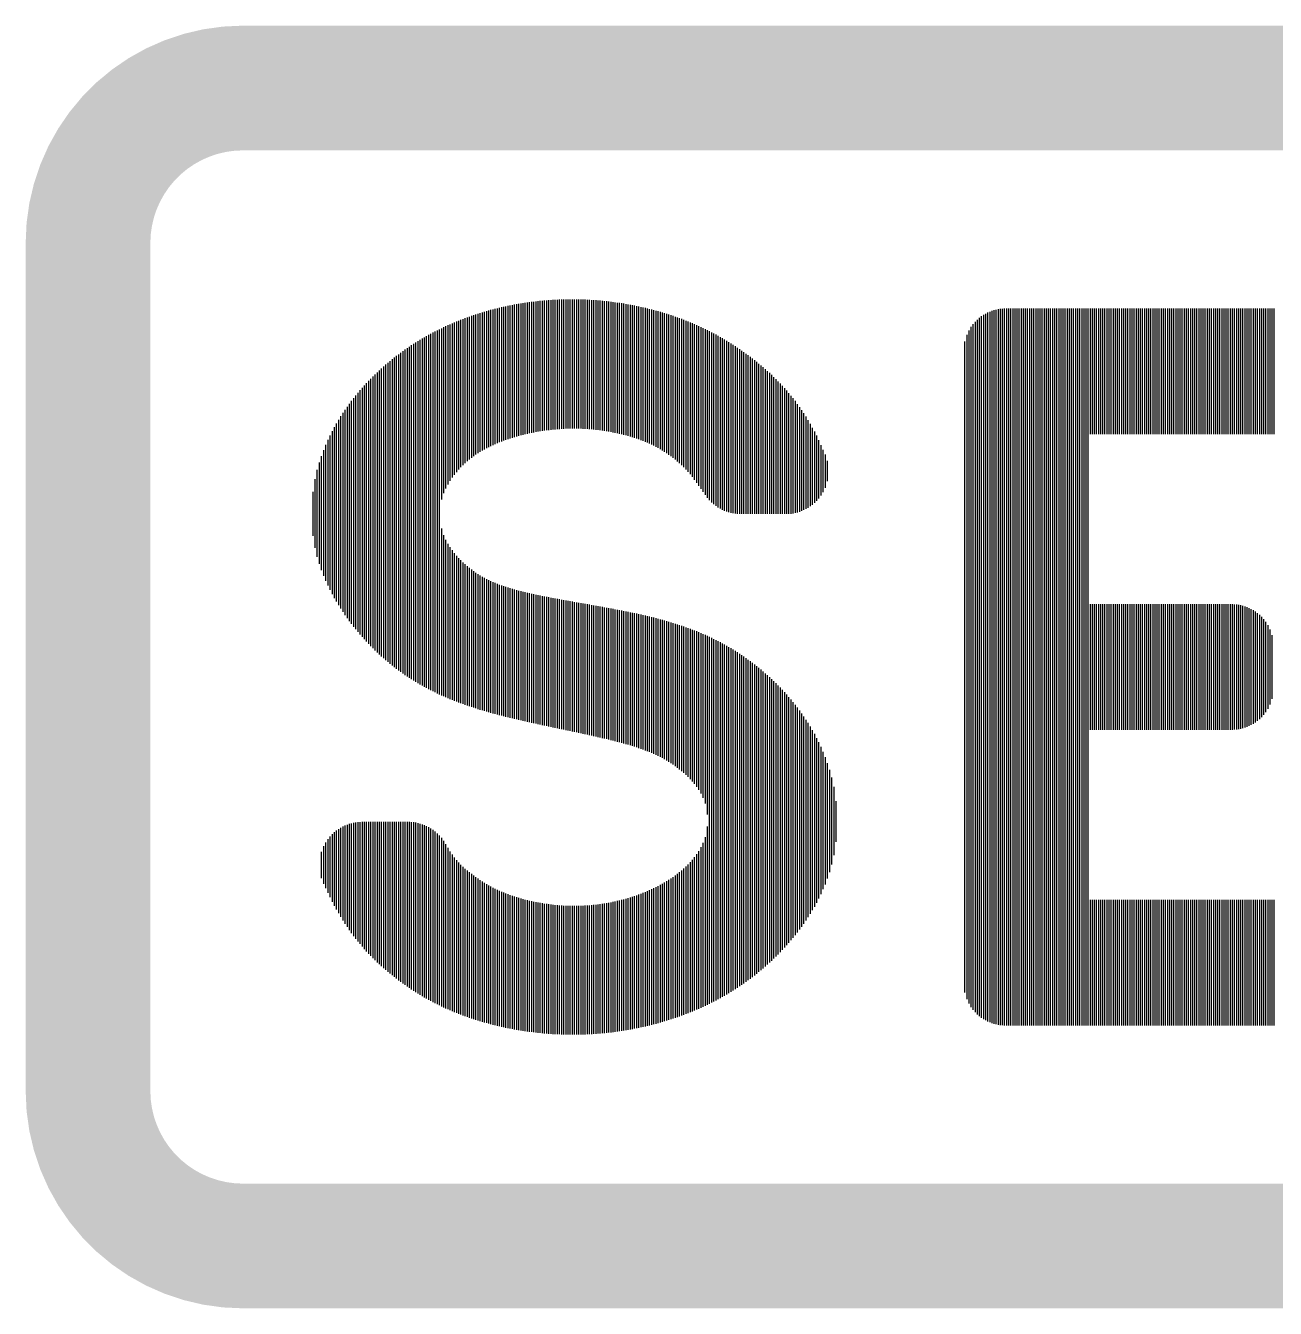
# Model space of a CAD drawing. Extents: x 1.8 to 21.6, y 5.1 to 12.1.
# Drawn here: x 12.617 to 13.318, y 7.213 to 7.933 of the extents above; entities that cross this region are included whole.
import ezdxf

# ---------------------------------------------------------------- set-up
doc = ezdxf.new("R2010")
doc.units = 0
doc.header["$MEASUREMENT"] = 0
doc.layers.get('0').update_dxf_attribs({"linetype": 'CONTINUOUS'})

msp = doc.modelspace()

# ---------------------------------------------------------------- linework, layer by layer
at = {"linetype": 'CONTINUOUS'}
for p, q in [((12.88738, 7.70128), (12.88738, 7.77603)), ((12.88858, 7.70167), (12.88858, 7.77628)), ((12.88978, 7.70205), (12.88978, 7.77653)), ((12.89099, 7.70243), (12.89099, 7.77677)), ((12.89219, 7.70277), (12.89219, 7.77697)), ((12.8934, 7.7031), (12.8934, 7.77717)), ((12.8946, 7.70343), (12.8946, 7.77737)), ((12.8958, 7.70373), (12.8958, 7.77757)), ((12.89701, 7.70402), (12.89701, 7.77778)), ((12.89821, 7.7043), (12.89821, 7.77794)), ((12.89941, 7.70457), (12.89941, 7.77809)), ((12.90062, 7.70482), (12.90062, 7.77825)), ((12.90182, 7.70506), (12.90182, 7.7784)), ((12.90302, 7.7053), (12.90302, 7.77856)), ((12.90423, 7.7055), (12.90423, 7.7787)), ((12.90543, 7.70569), (12.90543, 7.77881)), ((12.90663, 7.70589), (12.90663, 7.77892)), ((12.90784, 7.70607), (12.90784, 7.77902)), ((12.90904, 7.70622), (12.90904, 7.77913)), ((12.91024, 7.70638), (12.91024, 7.77924)), ((12.91145, 7.70653), (12.91145, 7.77932)), ((12.91265, 7.70664), (12.91265, 7.77938)), ((12.91386, 7.70675), (12.91386, 7.77944)), ((12.91506, 7.70686), (12.91506, 7.7795)), ((12.91626, 7.70695), (12.91626, 7.77956)), ((12.91747, 7.70702), (12.91747, 7.77962)), ((12.91867, 7.70709), (12.91867, 7.77964)), ((12.91987, 7.70716), (12.91987, 7.77966)), ((12.92108, 7.70718), (12.92108, 7.77967)), ((12.92228, 7.7072), (12.92228, 7.77969)), ((12.92348, 7.70723), (12.92348, 7.7797)), ((12.92469, 7.70723), (12.92469, 7.77971)), ((12.92589, 7.70721), (12.92589, 7.77968)), ((12.92709, 7.70718), (12.92709, 7.77964)), ((12.9283, 7.70716), (12.9283, 7.77961)), ((12.9295, 7.7071), (12.9295, 7.77958)), ((12.9307, 7.70703), (12.9307, 7.77955)), ((12.93191, 7.70696), (12.93191, 7.77949)), ((12.93311, 7.70688), (12.93311, 7.77942)), ((12.93432, 7.70677), (12.93432, 7.77934)), ((12.93552, 7.70665), (12.93552, 7.77926)), ((12.93672, 7.70654), (12.93672, 7.77918)), ((12.93793, 7.70639), (12.93793, 7.7791)), ((12.93913, 7.70624), (12.93913, 7.77899)), ((12.94033, 7.70608), (12.94033, 7.77886)), ((12.94154, 7.7059), (12.94154, 7.77874)), ((12.94274, 7.70571), (12.94274, 7.77862)), ((12.94394, 7.70551), (12.94394, 7.77849)), ((12.94515, 7.7053), (12.94515, 7.77836)), ((12.94635, 7.70506), (12.94635, 7.77819)), ((12.94755, 7.70482), (12.94755, 7.77802)), ((12.94876, 7.70458), (12.94876, 7.77785)), ((12.94996, 7.7043), (12.94996, 7.77768)), ((12.95117, 7.70401), (12.95117, 7.77751)), ((12.95237, 7.70372), (12.95237, 7.77731)), ((12.95357, 7.70341), (12.95357, 7.77709)), ((12.95478, 7.70307), (12.95478, 7.77688)), ((12.95598, 7.70274), (12.95598, 7.77666)), ((12.95718, 7.70238), (12.95718, 7.77644)), ((12.95839, 7.702), (12.95839, 7.77622)), ((12.86331, 7.68778), (12.86331, 7.76912)), ((12.86451, 7.68885), (12.86451, 7.76958)), ((12.86571, 7.68984), (12.86571, 7.76999)), ((12.86692, 7.69081), (12.86692, 7.7704)), ((12.86812, 7.69168), (12.86812, 7.77081)), ((12.86932, 7.69255), (12.86932, 7.77122)), ((12.87053, 7.69333), (12.87053, 7.77163)), ((12.87173, 7.6941), (12.87173, 7.772)), ((12.87294, 7.69481), (12.87294, 7.77236)), ((12.87414, 7.6955), (12.87414, 7.77271)), ((12.87534, 7.69615), (12.87534, 7.77307)), ((12.87655, 7.69677), (12.87655, 7.77342)), ((12.87775, 7.69738), (12.87775, 7.77376)), ((12.87895, 7.69793), (12.87895, 7.77406)), ((12.88016, 7.69848), (12.88016, 7.77436)), ((12.88136, 7.699), (12.88136, 7.77467)), ((12.88256, 7.69948), (12.88256, 7.77497)), ((12.88377, 7.69997), (12.88377, 7.77527)), ((12.88497, 7.70042), (12.88497, 7.77553)), ((12.88617, 7.70085), (12.88617, 7.77578)), ((12.95959, 7.70161), (12.95959, 7.77596)), ((12.96079, 7.7012), (12.96079, 7.77569)), ((12.962, 7.70076), (12.962, 7.77543)), ((12.9632, 7.70031), (12.9632, 7.77516)), ((12.9644, 7.69982), (12.9644, 7.7749)), ((12.96561, 7.69931), (12.96561, 7.77461)), ((12.96681, 7.69879), (12.96681, 7.77429)), ((12.96801, 7.69821), (12.96801, 7.77398)), ((12.96922, 7.69763), (12.96922, 7.77366)), ((12.97042, 7.69699), (12.97042, 7.77335)), ((12.97163, 7.69633), (12.97163, 7.77303)), ((12.97283, 7.69565), (12.97283, 7.77267)), ((12.97403, 7.69489), (12.97403, 7.7723)), ((12.97524, 7.69414), (12.97524, 7.77194)), ((12.97644, 7.69333), (12.97644, 7.77157)), ((12.97764, 7.69248), (12.97764, 7.7712)), ((12.97885, 7.69162), (12.97885, 7.77081)), ((12.98005, 7.69068), (12.98005, 7.77039)), ((12.98125, 7.68975), (12.98125, 7.76997)), ((12.98246, 7.68875), (12.98246, 7.76955)), ((12.98366, 7.68771), (12.98366, 7.76913)), ((13.15204, 7.37738), (13.15204, 7.76933)), ((13.15321, 7.3765), (13.15321, 7.77022)), ((13.15438, 7.37572), (13.15438, 7.77099)), ((13.15556, 7.37504), (13.15556, 7.77167)), ((13.15673, 7.37445), (13.15673, 7.77227)), ((13.1579, 7.37393), (13.1579, 7.77278)), ((13.15908, 7.37349), (13.15908, 7.77323)), ((13.16025, 7.37312), (13.16025, 7.7736)), ((13.16142, 7.37281), (13.16142, 7.7739)), ((13.1626, 7.37257), (13.1626, 7.77414)), ((13.16377, 7.37239), (13.16377, 7.77433)), ((13.16494, 7.37227), (13.16494, 7.77445)), ((13.16612, 7.37221), (13.16612, 7.77451)), ((13.16729, 7.3722), (13.16729, 7.77451)), ((13.16847, 7.3722), (13.16847, 7.77451)), ((13.16964, 7.3722), (13.16964, 7.77451)), ((13.17081, 7.3722), (13.17081, 7.77451)), ((13.17199, 7.3722), (13.17199, 7.77451)), ((13.17316, 7.3722), (13.17316, 7.77451)), ((13.17433, 7.3722), (13.17433, 7.77451)), ((13.17551, 7.3722), (13.17551, 7.77451)), ((13.17668, 7.3722), (13.17668, 7.77451)), ((13.17785, 7.3722), (13.17785, 7.77451)), ((13.17903, 7.3722), (13.17903, 7.77451)), ((13.1802, 7.3722), (13.1802, 7.77451)), ((13.18137, 7.3722), (13.18137, 7.77451)), ((13.18255, 7.3722), (13.18255, 7.77451)), ((13.18372, 7.3722), (13.18372, 7.77451)), ((13.18489, 7.3722), (13.18489, 7.77451)), ((13.18607, 7.3722), (13.18607, 7.77451)), ((13.18724, 7.3722), (13.18724, 7.77451)), ((13.18841, 7.3722), (13.18841, 7.77451)), ((13.18959, 7.3722), (13.18959, 7.77451)), ((13.19076, 7.3722), (13.19076, 7.77451)), ((13.19193, 7.3722), (13.19193, 7.77451)), ((13.19311, 7.3722), (13.19311, 7.77451)), ((13.19428, 7.3722), (13.19428, 7.77451)), ((13.19545, 7.3722), (13.19545, 7.77451)), ((13.19663, 7.3722), (13.19663, 7.77451)), ((13.1978, 7.3722), (13.1978, 7.77451)), ((13.19897, 7.3722), (13.19897, 7.77451)), ((13.20015, 7.3722), (13.20015, 7.77451)), ((13.20132, 7.3722), (13.20132, 7.77451)), ((13.2025, 7.3722), (13.2025, 7.77451)), ((13.20367, 7.3722), (13.20367, 7.77451)), ((13.20484, 7.3722), (13.20484, 7.77451)), ((13.20602, 7.3722), (13.20602, 7.77451)), ((13.20719, 7.3722), (13.20719, 7.77451)), ((13.20836, 7.3722), (13.20836, 7.77451)), ((13.20954, 7.3722), (13.20954, 7.77451)), ((13.21071, 7.3722), (13.21071, 7.77451)), ((13.21188, 7.3722), (13.21188, 7.77451)), ((13.21306, 7.3722), (13.21306, 7.77451)), ((13.21423, 7.70411), (13.21423, 7.77451)), ((13.2154, 7.70411), (13.2154, 7.77451)), ((13.21658, 7.70411), (13.21658, 7.77451)), ((13.21775, 7.70411), (13.21775, 7.77451)), ((13.21892, 7.70411), (13.21892, 7.77451)), ((13.2201, 7.70411), (13.2201, 7.77451)), ((13.22127, 7.70411), (13.22127, 7.77451)), ((13.22244, 7.70411), (13.22244, 7.77451)), ((13.22362, 7.70411), (13.22362, 7.77451)), ((13.22479, 7.70411), (13.22479, 7.77451)), ((13.22596, 7.70411), (13.22596, 7.77451)), ((13.22714, 7.70411), (13.22714, 7.77451)), ((13.22831, 7.70411), (13.22831, 7.77451)), ((13.22948, 7.70411), (13.22948, 7.77451)), ((13.23066, 7.70411), (13.23066, 7.77451)), ((13.23183, 7.70411), (13.23183, 7.77451)), ((13.233, 7.70411), (13.233, 7.77451)), ((13.23418, 7.70411), (13.23418, 7.77451)), ((13.23535, 7.70411), (13.23535, 7.77451)), ((13.23653, 7.70411), (13.23653, 7.77451)), ((13.2377, 7.70411), (13.2377, 7.77451)), ((13.23887, 7.70411), (13.23887, 7.77451)), ((13.24005, 7.70411), (13.24005, 7.77451)), ((13.24122, 7.70411), (13.24122, 7.77451)), ((13.24239, 7.70411), (13.24239, 7.77451)), ((13.24357, 7.70411), (13.24357, 7.77451)), ((13.24474, 7.70411), (13.24474, 7.77451)), ((13.24591, 7.70411), (13.24591, 7.77451)), ((13.24709, 7.70411), (13.24709, 7.77451)), ((13.24826, 7.70411), (13.24826, 7.77451)), ((13.24943, 7.70411), (13.24943, 7.77451)), ((13.25061, 7.70411), (13.25061, 7.77451)), ((13.25178, 7.70411), (13.25178, 7.77451)), ((13.25295, 7.70411), (13.25295, 7.77451)), ((13.25413, 7.70411), (13.25413, 7.77451)), ((13.2553, 7.70411), (13.2553, 7.77451)), ((13.25647, 7.70411), (13.25647, 7.77451)), ((13.25765, 7.70411), (13.25765, 7.77451)), ((13.25882, 7.70411), (13.25882, 7.77451)), ((13.25999, 7.70411), (13.25999, 7.77451)), ((13.26117, 7.70411), (13.26117, 7.77451)), ((13.26234, 7.70411), (13.26234, 7.77451)), ((13.26351, 7.70411), (13.26351, 7.77451)), ((13.26469, 7.70411), (13.26469, 7.77451)), ((13.26586, 7.70411), (13.26586, 7.77451)), ((13.26703, 7.70411), (13.26703, 7.77451)), ((13.26821, 7.70411), (13.26821, 7.77451)), ((13.26938, 7.70411), (13.26938, 7.77451)), ((13.27056, 7.70411), (13.27056, 7.77451)), ((13.27173, 7.70411), (13.27173, 7.77451)), ((13.2729, 7.70411), (13.2729, 7.77451)), ((13.27408, 7.70411), (13.27408, 7.77451)), ((13.27525, 7.70411), (13.27525, 7.77451)), ((13.27642, 7.70411), (13.27642, 7.77451)), ((13.2776, 7.70411), (13.2776, 7.77451)), ((13.27877, 7.70411), (13.27877, 7.77451)), ((13.27994, 7.70411), (13.27994, 7.77451)), ((13.28112, 7.70411), (13.28112, 7.77451)), ((13.28229, 7.70411), (13.28229, 7.77451)), ((13.28346, 7.70411), (13.28346, 7.77451)), ((13.28464, 7.70411), (13.28464, 7.77451)), ((13.28581, 7.70411), (13.28581, 7.77451)), ((13.28698, 7.70411), (13.28698, 7.77451)), ((13.28816, 7.70411), (13.28816, 7.77451)), ((13.28933, 7.70411), (13.28933, 7.77451)), ((13.2905, 7.70411), (13.2905, 7.77451)), ((13.29168, 7.70411), (13.29168, 7.77451)), ((13.29285, 7.70411), (13.29285, 7.77451)), ((13.29402, 7.70411), (13.29402, 7.77451)), ((13.2952, 7.70411), (13.2952, 7.77451)), ((13.29637, 7.70411), (13.29637, 7.77451)), ((13.29754, 7.70411), (13.29754, 7.77451)), ((13.29872, 7.70411), (13.29872, 7.77451)), ((13.29989, 7.70411), (13.29989, 7.77451)), ((13.30107, 7.70411), (13.30107, 7.77451)), ((13.30224, 7.70411), (13.30224, 7.77451)), ((13.30341, 7.70411), (13.30341, 7.77451)), ((13.30459, 7.70411), (13.30459, 7.77451)), ((13.30576, 7.70411), (13.30576, 7.77451)), ((13.30693, 7.70411), (13.30693, 7.77451)), ((13.30811, 7.70411), (13.30811, 7.77451)), ((13.30928, 7.70411), (13.30928, 7.77451)), ((13.31045, 7.70411), (13.31045, 7.77451)), ((13.31163, 7.70411), (13.31163, 7.77451)), ((13.3128, 7.70411), (13.3128, 7.77451)), ((13.31397, 7.70411), (13.31397, 7.77451)), ((13.31515, 7.70411), (13.31515, 7.77451)), ((13.31632, 7.70411), (13.31632, 7.77451)), ((13.31749, 7.70411), (13.31749, 7.77451)), ((12.84646, 7.55916), (12.84646, 7.76168)), ((12.84766, 7.55856), (12.84766, 7.76227)), ((12.84886, 7.55797), (12.84886, 7.76286)), ((12.85007, 7.66735), (12.85007, 7.76345)), ((12.85127, 7.67096), (12.85127, 7.76405)), ((12.85247, 7.67363), (12.85247, 7.76462)), ((12.85368, 7.67589), (12.85368, 7.76515)), ((12.85488, 7.67787), (12.85488, 7.76567)), ((12.85609, 7.67965), (12.85609, 7.7662)), ((12.85729, 7.68128), (12.85729, 7.76673)), ((12.85849, 7.68276), (12.85849, 7.76725)), ((12.8597, 7.68414), (12.8597, 7.76771)), ((12.8609, 7.68545), (12.8609, 7.76818)), ((12.8621, 7.68664), (12.8621, 7.76865)), ((12.98486, 7.68666), (12.98486, 7.76871)), ((12.98607, 7.68548), (12.98607, 7.76822)), ((12.98727, 7.68429), (12.98727, 7.76774)), ((12.98847, 7.68298), (12.98847, 7.76726)), ((12.98968, 7.68158), (12.98968, 7.76678)), ((12.99088, 7.68008), (12.99088, 7.7663)), ((12.99209, 7.67839), (12.99209, 7.76578)), ((12.99329, 7.67671), (12.99329, 7.76523)), ((12.99449, 7.67502), (12.99449, 7.76469)), ((12.9957, 7.67334), (12.9957, 7.76414)), ((12.9969, 7.67166), (12.9969, 7.76359)), ((12.9981, 7.66997), (12.9981, 7.76303)), ((12.99931, 7.66834), (12.99931, 7.76241)), ((13.00051, 7.66694), (13.00051, 7.76179)), ((13.14617, 7.38439), (13.14617, 7.76233)), ((13.14734, 7.38247), (13.14734, 7.76425)), ((13.14852, 7.38089), (13.14852, 7.76582)), ((13.14969, 7.37955), (13.14969, 7.76716)), ((13.15086, 7.37839), (13.15086, 7.76832)), ((12.83442, 7.56575), (12.83442, 7.75474)), ((12.83563, 7.56497), (12.83563, 7.75548)), ((12.83683, 7.56428), (12.83683, 7.75621)), ((12.83803, 7.56361), (12.83803, 7.75695)), ((12.83924, 7.56293), (12.83924, 7.75768)), ((12.84044, 7.56225), (12.84044, 7.7584)), ((12.84164, 7.56157), (12.84164, 7.75906)), ((12.84285, 7.56094), (12.84285, 7.75972)), ((12.84405, 7.56034), (12.84405, 7.76038)), ((12.84525, 7.55975), (12.84525, 7.76104)), ((13.00171, 7.66573), (13.00171, 7.76117)), ((13.00292, 7.66468), (13.00292, 7.76056)), ((13.00412, 7.66376), (13.00412, 7.75994)), ((13.00532, 7.66295), (13.00532, 7.75925)), ((13.00653, 7.66224), (13.00653, 7.75855)), ((13.00773, 7.66162), (13.00773, 7.75786)), ((13.00893, 7.66108), (13.00893, 7.75716)), ((13.01014, 7.66062), (13.01014, 7.75647)), ((13.01134, 7.66023), (13.01134, 7.75571)), ((13.01255, 7.65991), (13.01255, 7.75494)), ((13.14382, 7.39065), (13.14382, 7.75607)), ((13.145, 7.38686), (13.145, 7.75986)), ((12.82479, 7.57235), (12.82479, 7.74795)), ((12.826, 7.57148), (12.826, 7.74885)), ((12.8272, 7.5706), (12.8272, 7.74975)), ((12.8284, 7.56973), (12.8284, 7.75064)), ((12.82961, 7.56885), (12.82961, 7.75149)), ((12.83081, 7.56807), (12.83081, 7.7523)), ((12.83201, 7.5673), (12.83201, 7.75312)), ((12.83322, 7.56652), (12.83322, 7.75393)), ((13.01375, 7.65965), (13.01375, 7.75416)), ((13.01495, 7.65946), (13.01495, 7.75338)), ((13.01616, 7.65933), (13.01616, 7.7526)), ((13.01736, 7.65926), (13.01736, 7.75178)), ((13.01856, 7.65924), (13.01856, 7.75092)), ((13.01977, 7.65924), (13.01977, 7.75006)), ((13.02097, 7.65924), (13.02097, 7.74919)), ((13.02217, 7.65924), (13.02217, 7.74833)), ((13.02338, 7.65924), (13.02338, 7.74743)), ((12.81637, 7.57934), (12.81637, 7.74094)), ((12.81757, 7.57826), (12.81757, 7.74203)), ((12.81878, 7.57718), (12.81878, 7.74309)), ((12.81998, 7.5762), (12.81998, 7.74408)), ((12.82118, 7.57522), (12.82118, 7.74507)), ((12.82239, 7.57424), (12.82239, 7.74606)), ((12.82359, 7.57327), (12.82359, 7.74705)), ((13.02458, 7.65924), (13.02458, 7.74648)), ((13.02578, 7.65924), (13.02578, 7.74552)), ((13.02699, 7.65924), (13.02699, 7.74456)), ((13.02819, 7.65924), (13.02819, 7.74361)), ((13.0294, 7.65924), (13.0294, 7.74263)), ((13.0306, 7.65924), (13.0306, 7.74157)), ((13.0318, 7.65924), (13.0318, 7.74051)), ((12.80915, 7.5863), (12.80915, 7.73399)), ((12.81035, 7.58509), (12.81035, 7.73519)), ((12.81155, 7.58389), (12.81155, 7.73639)), ((12.81276, 7.58269), (12.81276, 7.73759)), ((12.81396, 7.58152), (12.81396, 7.73875)), ((12.81517, 7.58043), (12.81517, 7.73985)), ((13.03301, 7.65924), (13.03301, 7.73945)), ((13.03421, 7.65924), (13.03421, 7.73839)), ((13.03541, 7.65924), (13.03541, 7.73733)), ((13.03662, 7.65924), (13.03662, 7.73612)), ((13.03782, 7.65924), (13.03782, 7.73491)), ((13.03902, 7.65924), (13.03902, 7.7337)), ((12.80193, 7.59452), (12.80193, 7.72577)), ((12.80313, 7.59306), (12.80313, 7.72724)), ((12.80433, 7.59159), (12.80433, 7.72871)), ((12.80554, 7.59025), (12.80554, 7.73004)), ((12.80674, 7.58892), (12.80674, 7.73137)), ((12.80794, 7.5876), (12.80794, 7.7327)), ((13.04023, 7.65924), (13.04023, 7.73248)), ((13.04143, 7.65924), (13.04143, 7.73127)), ((13.04263, 7.65924), (13.04263, 7.72993)), ((13.04384, 7.65925), (13.04384, 7.7285)), ((13.04504, 7.6593), (13.04504, 7.72707)), ((13.04624, 7.65942), (13.04624, 7.72564)), ((12.79711, 7.6008), (12.79711, 7.71947)), ((12.79832, 7.59917), (12.79832, 7.72111)), ((12.79952, 7.59755), (12.79952, 7.72274)), ((12.80072, 7.59599), (12.80072, 7.7243)), ((13.04745, 7.6596), (13.04745, 7.72421)), ((13.04865, 7.65984), (13.04865, 7.7227)), ((13.04986, 7.66015), (13.04986, 7.72098)), ((13.05106, 7.66052), (13.05106, 7.71925)), ((12.7923, 7.60802), (12.7923, 7.71218)), ((12.7935, 7.60611), (12.7935, 7.7141)), ((12.79471, 7.6043), (12.79471, 7.71594)), ((12.79591, 7.60249), (12.79591, 7.71777)), ((13.05226, 7.66097), (13.05226, 7.71753)), ((13.05347, 7.66149), (13.05347, 7.7158)), ((13.05467, 7.66209), (13.05467, 7.71403)), ((13.05587, 7.66278), (13.05587, 7.71191)), ((12.78869, 7.61431), (12.78869, 7.70573)), ((12.78989, 7.61206), (12.78989, 7.70802)), ((12.79109, 7.61004), (12.79109, 7.7101)), ((13.05708, 7.66356), (13.05708, 7.7098)), ((13.05828, 7.66446), (13.05828, 7.70768)), ((13.05948, 7.66548), (13.05948, 7.70556)), ((12.78508, 7.62173), (12.78508, 7.69803)), ((12.78628, 7.61906), (12.78628, 7.70084)), ((12.78748, 7.61661), (12.78748, 7.70333)), ((13.06069, 7.66665), (13.06069, 7.70326)), ((13.06189, 7.668), (13.06189, 7.70061)), ((13.06309, 7.66959), (13.06309, 7.69797)), ((12.78267, 7.62771), (12.78267, 7.69178)), ((12.78387, 7.62455), (12.78387, 7.69514)), ((13.0643, 7.67152), (13.0643, 7.69532)), ((13.0655, 7.67397), (13.0655, 7.69265)), ((12.78026, 7.63515), (12.78026, 7.68399)), ((12.78147, 7.63124), (12.78147, 7.68813)), ((13.0667, 7.67762), (13.0667, 7.689)), ((12.77906, 7.64021), (12.77906, 7.67874)), ((12.77786, 7.64701), (12.77786, 7.6717)), ((12.85007, 7.55745), (12.85007, 7.65109)), ((12.85127, 7.55693), (12.85127, 7.64743)), ((12.85247, 7.55641), (12.85247, 7.64475)), ((12.85368, 7.5559), (12.85368, 7.64252)), ((12.85488, 7.55538), (12.85488, 7.64058)), ((12.85609, 7.55486), (12.85609, 7.63886)), ((12.85729, 7.55441), (12.85729, 7.63728)), ((12.85849, 7.55396), (12.85849, 7.63584)), ((12.8597, 7.55351), (12.8597, 7.63452)), ((12.8609, 7.55306), (12.8609, 7.63326)), ((12.8621, 7.55261), (12.8621, 7.63209)), ((12.86331, 7.55216), (12.86331, 7.63099)), ((12.86451, 7.55175), (12.86451, 7.62994)), ((12.86571, 7.55136), (12.86571, 7.62896)), ((12.86692, 7.55096), (12.86692, 7.62801)), ((12.86812, 7.55057), (12.86812, 7.62713)), ((12.86932, 7.55018), (12.86932, 7.62627)), ((12.87053, 7.54978), (12.87053, 7.62548)), ((12.87173, 7.54939), (12.87173, 7.62472)), ((12.87294, 7.54905), (12.87294, 7.62401)), ((12.87414, 7.54871), (12.87414, 7.62335)), ((12.87534, 7.54836), (12.87534, 7.6227)), ((12.87655, 7.54802), (12.87655, 7.62213)), ((12.87775, 7.54767), (12.87775, 7.62155)), ((12.87895, 7.54733), (12.87895, 7.62102)), ((12.88016, 7.54698), (12.88016, 7.62052)), ((12.88136, 7.54668), (12.88136, 7.62003)), ((12.88256, 7.54637), (12.88256, 7.61957)), ((12.88377, 7.54607), (12.88377, 7.61914)), ((12.88497, 7.54576), (12.88497, 7.61872)), ((12.88617, 7.54546), (12.88617, 7.61829)), ((12.88738, 7.54515), (12.88738, 7.61792)), ((12.88858, 7.54484), (12.88858, 7.61756)), ((12.88978, 7.54455), (12.88978, 7.6172)), ((12.89099, 7.54428), (12.89099, 7.61684)), ((12.89219, 7.544), (12.89219, 7.6165)), ((12.8934, 7.54372), (12.8934, 7.6162)), ((12.8946, 7.54344), (12.8946, 7.61589)), ((12.8958, 7.54316), (12.8958, 7.61558)), ((12.89701, 7.54288), (12.89701, 7.61527)), ((12.89821, 7.5426), (12.89821, 7.61498)), ((12.89941, 7.54234), (12.89941, 7.61472)), ((12.90062, 7.54208), (12.90062, 7.61446)), ((12.90182, 7.54181), (12.90182, 7.61419)), ((12.90302, 7.54155), (12.90302, 7.61393)), ((12.90423, 7.54129), (12.90423, 7.61367)), ((12.90543, 7.54103), (12.90543, 7.61342)), ((12.90663, 7.54076), (12.90663, 7.61318)), ((12.90784, 7.5405), (12.90784, 7.61295)), ((12.90904, 7.54025), (12.90904, 7.61271)), ((12.91024, 7.53999), (12.91024, 7.61248)), ((12.91145, 7.53974), (12.91145, 7.61224)), ((12.91265, 7.53949), (12.91265, 7.61201)), ((12.91386, 7.53923), (12.91386, 7.61179)), ((12.91506, 7.53898), (12.91506, 7.61157)), ((12.91626, 7.53872), (12.91626, 7.61135)), ((12.91747, 7.53847), (12.91747, 7.61113)), ((12.91867, 7.53821), (12.91867, 7.61091)), ((12.91987, 7.53796), (12.91987, 7.61069)), ((12.92108, 7.53771), (12.92108, 7.61047)), ((12.92228, 7.53745), (12.92228, 7.61026)), ((12.92348, 7.5372), (12.92348, 7.61005)), ((12.92469, 7.53695), (12.92469, 7.60984)), ((12.92589, 7.53669), (12.92589, 7.60962)), ((12.92709, 7.53643), (12.92709, 7.60941)), ((12.9283, 7.53617), (12.9283, 7.6092)), ((12.9295, 7.53591), (12.9295, 7.60899)), ((12.9307, 7.53565), (12.9307, 7.60877)), ((12.93191, 7.53539), (12.93191, 7.60856)), ((12.93311, 7.53513), (12.93311, 7.60835)), ((12.93432, 7.53487), (12.93432, 7.60813)), ((12.93552, 7.5346), (12.93552, 7.60792)), ((12.93672, 7.53433), (12.93672, 7.60771)), ((12.93793, 7.53405), (12.93793, 7.60749)), ((12.93913, 7.53377), (12.93913, 7.60728)), ((12.94033, 7.5335), (12.94033, 7.60706)), ((12.94154, 7.53322), (12.94154, 7.60684)), ((12.94274, 7.53295), (12.94274, 7.60661)), ((12.94394, 7.53265), (12.94394, 7.60639)), ((12.94515, 7.53235), (12.94515, 7.60617)), ((12.94635, 7.53205), (12.94635, 7.60594)), ((12.94755, 7.53174), (12.94755, 7.60572)), ((12.94876, 7.53144), (12.94876, 7.60549)), ((12.94996, 7.53114), (12.94996, 7.60527)), ((12.95117, 7.53081), (12.95117, 7.60502)), ((12.95237, 7.53046), (12.95237, 7.60478)), ((12.95357, 7.53012), (12.95357, 7.60453)), ((12.95478, 7.52978), (12.95478, 7.60429)), ((12.95598, 7.52943), (12.95598, 7.60404)), ((12.95718, 7.52906), (12.95718, 7.6038)), ((12.95839, 7.52867), (12.95839, 7.60356)), ((12.95959, 7.52828), (12.95959, 7.6033)), ((13.21423, 7.53815), (13.21423, 7.60856)), ((13.2154, 7.53815), (13.2154, 7.60856)), ((13.21658, 7.53815), (13.21658, 7.60856)), ((13.21775, 7.53815), (13.21775, 7.60856)), ((13.21892, 7.53815), (13.21892, 7.60856)), ((13.2201, 7.53815), (13.2201, 7.60856)), ((13.22127, 7.53815), (13.22127, 7.60856)), ((13.22244, 7.53815), (13.22244, 7.60856)), ((13.22362, 7.53815), (13.22362, 7.60856)), ((13.22479, 7.53815), (13.22479, 7.60856)), ((13.22596, 7.53815), (13.22596, 7.60856)), ((13.22714, 7.53815), (13.22714, 7.60856)), ((13.22831, 7.53815), (13.22831, 7.60856)), ((13.22948, 7.53815), (13.22948, 7.60856)), ((13.23066, 7.53815), (13.23066, 7.60856)), ((13.23183, 7.53815), (13.23183, 7.60856)), ((13.233, 7.53815), (13.233, 7.60856)), ((13.23418, 7.53815), (13.23418, 7.60856)), ((13.23535, 7.53815), (13.23535, 7.60856)), ((13.23653, 7.53815), (13.23653, 7.60856)), ((13.2377, 7.53815), (13.2377, 7.60856)), ((13.23887, 7.53815), (13.23887, 7.60856)), ((13.24005, 7.53815), (13.24005, 7.60856)), ((13.24122, 7.53815), (13.24122, 7.60856)), ((13.24239, 7.53815), (13.24239, 7.60856)), ((13.24357, 7.53815), (13.24357, 7.60856)), ((13.24474, 7.53815), (13.24474, 7.60856)), ((13.24591, 7.53815), (13.24591, 7.60856)), ((13.24709, 7.53815), (13.24709, 7.60856)), ((13.24826, 7.53815), (13.24826, 7.60856)), ((13.24943, 7.53815), (13.24943, 7.60856)), ((13.25061, 7.53815), (13.25061, 7.60856)), ((13.25178, 7.53815), (13.25178, 7.60856)), ((13.25295, 7.53815), (13.25295, 7.60856)), ((13.25413, 7.53815), (13.25413, 7.60856)), ((13.2553, 7.53815), (13.2553, 7.60856)), ((13.25647, 7.53815), (13.25647, 7.60856)), ((13.25765, 7.53815), (13.25765, 7.60856)), ((13.25882, 7.53815), (13.25882, 7.60856)), ((13.25999, 7.53815), (13.25999, 7.60856)), ((13.26117, 7.53815), (13.26117, 7.60856)), ((13.26234, 7.53815), (13.26234, 7.60856)), ((13.26351, 7.53815), (13.26351, 7.60856)), ((13.26469, 7.53815), (13.26469, 7.60856)), ((13.26586, 7.53815), (13.26586, 7.60856)), ((13.26703, 7.53815), (13.26703, 7.60856)), ((13.26821, 7.53815), (13.26821, 7.60856)), ((13.26938, 7.53815), (13.26938, 7.60856)), ((13.27056, 7.53815), (13.27056, 7.60856)), ((13.27173, 7.53815), (13.27173, 7.60856)), ((13.2729, 7.53815), (13.2729, 7.60856)), ((13.27408, 7.53815), (13.27408, 7.60856)), ((13.27525, 7.53815), (13.27525, 7.60856)), ((13.27642, 7.53815), (13.27642, 7.60856)), ((13.2776, 7.53815), (13.2776, 7.60856)), ((13.27877, 7.53815), (13.27877, 7.60856)), ((13.27994, 7.53815), (13.27994, 7.60856)), ((13.28112, 7.53815), (13.28112, 7.60856)), ((13.28229, 7.53815), (13.28229, 7.60856)), ((13.28346, 7.53815), (13.28346, 7.60856)), ((13.28464, 7.53815), (13.28464, 7.60856)), ((13.28581, 7.53815), (13.28581, 7.60856)), ((13.28698, 7.53815), (13.28698, 7.60856)), ((13.28816, 7.53815), (13.28816, 7.60856)), ((13.28933, 7.53815), (13.28933, 7.60856)), ((13.2905, 7.53815), (13.2905, 7.60856)), ((13.29168, 7.53815), (13.29168, 7.60856)), ((13.29285, 7.53815), (13.29285, 7.60856)), ((13.29402, 7.53816), (13.29402, 7.60856)), ((13.2952, 7.53821), (13.2952, 7.60851)), ((13.29637, 7.53831), (13.29637, 7.6084)), ((13.29754, 7.53848), (13.29754, 7.60823)), ((13.29872, 7.53871), (13.29872, 7.608)), ((13.29989, 7.539), (13.29989, 7.60771)), ((13.30107, 7.53936), (13.30107, 7.60736)), ((13.30224, 7.53979), (13.30224, 7.60693)), ((13.30341, 7.54028), (13.30341, 7.60643)), ((13.30459, 7.54086), (13.30459, 7.60585)), ((13.30576, 7.54152), (13.30576, 7.60519)), ((13.30693, 7.54228), (13.30693, 7.60443)), ((13.30811, 7.54314), (13.30811, 7.60357)), ((12.96079, 7.52788), (12.96079, 7.60302)), ((12.962, 7.52748), (12.962, 7.60275)), ((12.9632, 7.52703), (12.9632, 7.60247)), ((12.9644, 7.52658), (12.9644, 7.6022)), ((12.96561, 7.52613), (12.96561, 7.60192)), ((12.96681, 7.52566), (12.96681, 7.60164)), ((12.96801, 7.52514), (12.96801, 7.60137)), ((12.96922, 7.52462), (12.96922, 7.60106)), ((12.97042, 7.52409), (12.97042, 7.60073)), ((12.97163, 7.5235), (12.97163, 7.60041)), ((12.97283, 7.52291), (12.97283, 7.60009)), ((12.97403, 7.52229), (12.97403, 7.59976)), ((12.97524, 7.52161), (12.97524, 7.59944)), ((12.97644, 7.52093), (12.97644, 7.59912)), ((12.97764, 7.52018), (12.97764, 7.59877)), ((12.97885, 7.51942), (12.97885, 7.59839)), ((12.98005, 7.51859), (12.98005, 7.59801)), ((12.98125, 7.51774), (12.98125, 7.59763)), ((12.98246, 7.51685), (12.98246, 7.59725)), ((12.98366, 7.51591), (12.98366, 7.59687)), ((12.98486, 7.51493), (12.98486, 7.59649)), ((12.98607, 7.5139), (12.98607, 7.59606)), ((13.30928, 7.54412), (13.30928, 7.60259)), ((13.31045, 7.54525), (13.31045, 7.60147)), ((13.31163, 7.54654), (13.31163, 7.60017)), ((13.3128, 7.54807), (13.3128, 7.59865)), ((13.31397, 7.5499), (13.31397, 7.59682)), ((12.98727, 7.5128), (12.98727, 7.59562)), ((12.98847, 7.51167), (12.98847, 7.59518)), ((12.98968, 7.51042), (12.98968, 7.59474)), ((12.99088, 7.50912), (12.99088, 7.59429)), ((12.99209, 7.50771), (12.99209, 7.59385)), ((12.99329, 7.50615), (12.99329, 7.59338)), ((12.99449, 7.50441), (12.99449, 7.59286)), ((12.9957, 7.50242), (12.9957, 7.59235)), ((12.9969, 7.49998), (12.9969, 7.59183)), ((12.9981, 7.49675), (12.9981, 7.59132)), ((12.99931, 7.49064), (12.99931, 7.5908)), ((13.00051, 7.38437), (13.00051, 7.59025)), ((13.00171, 7.38496), (13.00171, 7.58966)), ((13.00292, 7.38555), (13.00292, 7.58906)), ((13.31515, 7.55222), (13.31515, 7.59449)), ((13.31632, 7.55558), (13.31632, 7.59114)), ((13.00412, 7.3862), (13.00412, 7.58846)), ((13.00532, 7.38686), (13.00532, 7.58787)), ((13.00653, 7.38752), (13.00653, 7.58727)), ((13.00773, 7.38817), (13.00773, 7.58661)), ((13.00893, 7.38883), (13.00893, 7.58593)), ((13.01014, 7.38956), (13.01014, 7.58524)), ((13.01134, 7.39029), (13.01134, 7.58456)), ((13.01255, 7.39102), (13.01255, 7.58387)), ((13.01375, 7.39175), (13.01375, 7.58315)), ((13.01495, 7.39251), (13.01495, 7.58237)), ((13.01616, 7.39331), (13.01616, 7.58159)), ((13.01736, 7.39412), (13.01736, 7.58081)), ((13.01856, 7.39493), (13.01856, 7.58004)), ((13.01977, 7.39574), (13.01977, 7.57921)), ((13.02097, 7.39661), (13.02097, 7.57834)), ((13.02217, 7.3975), (13.02217, 7.57747)), ((13.02338, 7.3984), (13.02338, 7.5766)), ((13.02458, 7.39929), (13.02458, 7.57572)), ((13.02578, 7.40021), (13.02578, 7.57477)), ((13.02699, 7.40119), (13.02699, 7.5738)), ((13.02819, 7.40218), (13.02819, 7.57284)), ((13.0294, 7.40317), (13.0294, 7.57187)), ((13.0306, 7.40415), (13.0306, 7.57086)), ((13.0318, 7.40523), (13.0318, 7.56979)), ((13.03301, 7.40632), (13.03301, 7.56872)), ((13.03421, 7.4074), (13.03421, 7.56765)), ((13.03541, 7.40849), (13.03541, 7.56655)), ((13.03662, 7.40966), (13.03662, 7.56537)), ((13.03782, 7.41085), (13.03782, 7.56419)), ((13.03902, 7.41205), (13.03902, 7.56301)), ((13.04023, 7.41324), (13.04023, 7.56179)), ((13.04143, 7.41454), (13.04143, 7.56049)), ((13.04263, 7.41585), (13.04263, 7.55918)), ((13.04384, 7.41716), (13.04384, 7.55788)), ((13.04504, 7.41849), (13.04504, 7.5565)), ((13.04624, 7.41994), (13.04624, 7.55505)), ((13.04745, 7.42138), (13.04745, 7.55361)), ((13.04865, 7.42283), (13.04865, 7.55216)), ((13.04986, 7.42438), (13.04986, 7.55055)), ((13.05106, 7.42598), (13.05106, 7.54893)), ((13.05226, 7.42759), (13.05226, 7.54732)), ((13.05347, 7.42927), (13.05347, 7.54556)), ((13.05467, 7.43106), (13.05467, 7.54375)), ((13.05587, 7.43285), (13.05587, 7.54194)), ((13.05708, 7.43474), (13.05708, 7.53995)), ((13.05828, 7.43677), (13.05828, 7.53789)), ((13.05948, 7.4388), (13.05948, 7.53583)), ((13.06069, 7.44103), (13.06069, 7.53347)), ((13.06189, 7.44338), (13.06189, 7.53109)), ((13.06309, 7.4458), (13.06309, 7.5285)), ((13.0643, 7.44856), (13.0643, 7.52571)), ((13.0655, 7.45136), (13.0655, 7.52271)), ((13.0667, 7.4547), (13.0667, 7.51938)), ((13.06791, 7.45826), (13.06791, 7.51558)), ((13.06911, 7.46245), (13.06911, 7.51132)), ((13.07032, 7.46775), (13.07032, 7.50601)), ((13.07152, 7.47513), (13.07152, 7.49801)), ((12.79109, 7.43721), (12.79109, 7.48153)), ((12.7923, 7.43514), (12.7923, 7.48238)), ((12.7935, 7.43306), (12.7935, 7.48313)), ((12.79471, 7.43098), (12.79471, 7.48378)), ((12.79591, 7.42916), (12.79591, 7.48435)), ((12.79711, 7.42745), (12.79711, 7.48484)), ((12.79832, 7.42573), (12.79832, 7.48525)), ((12.79952, 7.42402), (12.79952, 7.4856)), ((12.80072, 7.4223), (12.80072, 7.48588)), ((12.80193, 7.42075), (12.80193, 7.4861)), ((12.80313, 7.41932), (12.80313, 7.48625)), ((12.80433, 7.41788), (12.80433, 7.48634)), ((12.80554, 7.41645), (12.80554, 7.48637)), ((12.80674, 7.41502), (12.80674, 7.48637)), ((12.80794, 7.41364), (12.80794, 7.48637)), ((12.80915, 7.41242), (12.80915, 7.48637)), ((12.81035, 7.41121), (12.81035, 7.48637)), ((12.81155, 7.40999), (12.81155, 7.48637)), ((12.81276, 7.40877), (12.81276, 7.48637)), ((12.81396, 7.40756), (12.81396, 7.48637)), ((12.81517, 7.40648), (12.81517, 7.48637)), ((12.81637, 7.40542), (12.81637, 7.48637)), ((12.81757, 7.40436), (12.81757, 7.48637)), ((12.81878, 7.4033), (12.81878, 7.48637)), ((12.81998, 7.40225), (12.81998, 7.48637)), ((12.82118, 7.40125), (12.82118, 7.48637)), ((12.82239, 7.40031), (12.82239, 7.48637)), ((12.82359, 7.39936), (12.82359, 7.48637)), ((12.82479, 7.39842), (12.82479, 7.48637)), ((12.826, 7.39747), (12.826, 7.48637)), ((12.8272, 7.39657), (12.8272, 7.48637)), ((12.8284, 7.39572), (12.8284, 7.48637)), ((12.82961, 7.39488), (12.82961, 7.48637)), ((12.83081, 7.39403), (12.83081, 7.48637)), ((12.83201, 7.39318), (12.83201, 7.48636)), ((12.83322, 7.39235), (12.83322, 7.4863)), ((12.83442, 7.3916), (12.83442, 7.48617)), ((12.83563, 7.39085), (12.83563, 7.48598)), ((12.83683, 7.3901), (12.83683, 7.48573)), ((12.83803, 7.38934), (12.83803, 7.48541)), ((12.83924, 7.38859), (12.83924, 7.48503)), ((12.84044, 7.38791), (12.84044, 7.48457)), ((12.84164, 7.38725), (12.84164, 7.48404)), ((12.84285, 7.38658), (12.84285, 7.48343)), ((12.84405, 7.38592), (12.84405, 7.48272)), ((12.84525, 7.38525), (12.84525, 7.48192)), ((12.84646, 7.38463), (12.84646, 7.48101)), ((12.99931, 7.38379), (12.99931, 7.48382)), ((12.78508, 7.44917), (12.78508, 7.47492)), ((12.78628, 7.44664), (12.78628, 7.47669)), ((12.78748, 7.44411), (12.78748, 7.47818)), ((12.78869, 7.44157), (12.78869, 7.47945)), ((12.78989, 7.43929), (12.78989, 7.48056)), ((12.84766, 7.38404), (12.84766, 7.47996)), ((12.84886, 7.38346), (12.84886, 7.47877)), ((12.85007, 7.38287), (12.85007, 7.47738)), ((12.85127, 7.38229), (12.85127, 7.47575)), ((12.85247, 7.38171), (12.85247, 7.47382)), ((12.9969, 7.38262), (12.9969, 7.47462)), ((12.9981, 7.3832), (12.9981, 7.47782)), ((12.78267, 7.45491), (12.78267, 7.4697)), ((12.78387, 7.4517), (12.78387, 7.47271)), ((12.85368, 7.3812), (12.85368, 7.47185)), ((12.85488, 7.38069), (12.85488, 7.46988)), ((12.85609, 7.38018), (12.85609, 7.46807)), ((12.85729, 7.37967), (12.85729, 7.46647)), ((12.99209, 7.38051), (12.99209, 7.46662)), ((12.99329, 7.38104), (12.99329, 7.46826)), ((12.99449, 7.38156), (12.99449, 7.47007)), ((12.9957, 7.38209), (12.9957, 7.47214)), ((12.85849, 7.37915), (12.85849, 7.46495)), ((12.8597, 7.37869), (12.8597, 7.46363)), ((12.8609, 7.37824), (12.8609, 7.46234)), ((12.8621, 7.3778), (12.8621, 7.46123)), ((12.86331, 7.37735), (12.86331, 7.46011)), ((12.98607, 7.37812), (12.98607, 7.4602)), ((12.98727, 7.37859), (12.98727, 7.46133)), ((12.98847, 7.37906), (12.98847, 7.4625)), ((12.98968, 7.37953), (12.98968, 7.46379)), ((12.99088, 7.37999), (12.99088, 7.46516)), ((12.86451, 7.37691), (12.86451, 7.4591)), ((12.86571, 7.37648), (12.86571, 7.45812)), ((12.86692, 7.37609), (12.86692, 7.45717)), ((12.86812, 7.37571), (12.86812, 7.45628)), ((12.86932, 7.37532), (12.86932, 7.45539)), ((12.87053, 7.37494), (12.87053, 7.45455)), ((12.87173, 7.37455), (12.87173, 7.45374)), ((12.87294, 7.37421), (12.87294, 7.45293)), ((12.87414, 7.37388), (12.87414, 7.4522)), ((12.97524, 7.3745), (12.97524, 7.45239)), ((12.97644, 7.37486), (12.97644, 7.45309)), ((12.97764, 7.37522), (12.97764, 7.45386)), ((12.97885, 7.37559), (12.97885, 7.45463)), ((12.98005, 7.376), (12.98005, 7.45545)), ((12.98125, 7.37642), (12.98125, 7.45631)), ((12.98246, 7.37683), (12.98246, 7.4572)), ((12.98366, 7.37724), (12.98366, 7.45815)), ((12.98486, 7.37766), (12.98486, 7.45915)), ((12.87534, 7.37354), (12.87534, 7.45147)), ((12.87655, 7.37321), (12.87655, 7.45076)), ((12.87775, 7.37288), (12.87775, 7.45011)), ((12.87895, 7.37256), (12.87895, 7.44946)), ((12.88016, 7.37228), (12.88016, 7.44886)), ((12.88136, 7.37199), (12.88136, 7.44828)), ((12.88256, 7.37171), (12.88256, 7.44772)), ((12.88377, 7.37143), (12.88377, 7.4472)), ((12.88497, 7.37114), (12.88497, 7.44669)), ((12.88617, 7.3709), (12.88617, 7.44621)), ((12.88738, 7.37067), (12.88738, 7.44576)), ((12.88858, 7.37043), (12.88858, 7.44531)), ((12.88978, 7.37019), (12.88978, 7.4449)), ((12.95959, 7.37058), (12.95959, 7.44517)), ((12.96079, 7.37084), (12.96079, 7.44562)), ((12.962, 7.3711), (12.962, 7.44607)), ((12.9632, 7.37137), (12.9632, 7.44653)), ((12.9644, 7.37163), (12.9644, 7.44704)), ((12.96561, 7.37189), (12.96561, 7.44754)), ((12.96681, 7.3722), (12.96681, 7.44805)), ((12.96801, 7.37251), (12.96801, 7.44862)), ((12.96922, 7.37282), (12.96922, 7.44919)), ((12.97042, 7.37313), (12.97042, 7.44977)), ((12.97163, 7.37344), (12.97163, 7.4504)), ((12.97283, 7.37378), (12.97283, 7.45103)), ((12.97403, 7.37414), (12.97403, 7.45169)), ((12.89099, 7.36996), (12.89099, 7.4445)), ((12.89219, 7.36974), (12.89219, 7.44411)), ((12.8934, 7.36955), (12.8934, 7.44376)), ((12.8946, 7.36936), (12.8946, 7.44341)), ((12.8958, 7.36917), (12.8958, 7.44306)), ((12.89701, 7.36898), (12.89701, 7.44275)), ((12.89821, 7.36879), (12.89821, 7.44245)), ((12.89941, 7.36863), (12.89941, 7.44214)), ((12.90062, 7.36849), (12.90062, 7.44188)), ((12.90182, 7.36835), (12.90182, 7.44162)), ((12.90302, 7.3682), (12.90302, 7.44136)), ((12.90423, 7.36806), (12.90423, 7.44113)), ((12.90543, 7.36792), (12.90543, 7.44092)), ((12.90663, 7.36782), (12.90663, 7.44071)), ((12.90784, 7.36772), (12.90784, 7.44051)), ((12.90904, 7.36762), (12.90904, 7.44034)), ((12.91024, 7.36753), (12.91024, 7.44017)), ((12.91145, 7.36743), (12.91145, 7.44)), ((12.91265, 7.36735), (12.91265, 7.43988)), ((12.91386, 7.36729), (12.91386, 7.43975)), ((12.91506, 7.36724), (12.91506, 7.43963)), ((12.91626, 7.36719), (12.91626, 7.43953)), ((12.91747, 7.36713), (12.91747, 7.43945)), ((12.91867, 7.36708), (12.91867, 7.43937)), ((12.91987, 7.36706), (12.91987, 7.43931)), ((12.92108, 7.36705), (12.92108, 7.43927)), ((12.92228, 7.36704), (12.92228, 7.43924)), ((12.92348, 7.36703), (12.92348, 7.43921)), ((12.92469, 7.36702), (12.92469, 7.43922)), ((12.92589, 7.36702), (12.92589, 7.43923)), ((12.92709, 7.36706), (12.92709, 7.43924)), ((12.9283, 7.36709), (12.9283, 7.43928)), ((12.9295, 7.36713), (12.9295, 7.43934)), ((12.9307, 7.36716), (12.9307, 7.4394)), ((12.93191, 7.3672), (12.93191, 7.43947)), ((12.93311, 7.36726), (12.93311, 7.43957)), ((12.93432, 7.36734), (12.93432, 7.43968)), ((12.93552, 7.36742), (12.93552, 7.43979)), ((12.93672, 7.3675), (12.93672, 7.43993)), ((12.93793, 7.36758), (12.93793, 7.44008)), ((12.93913, 7.36766), (12.93913, 7.44023)), ((12.94033, 7.36778), (12.94033, 7.4404)), ((12.94154, 7.36791), (12.94154, 7.4406)), ((12.94274, 7.36803), (12.94274, 7.4408)), ((12.94394, 7.36816), (12.94394, 7.441)), ((12.94515, 7.36828), (12.94515, 7.44125)), ((12.94635, 7.36842), (12.94635, 7.44149)), ((12.94755, 7.36859), (12.94755, 7.44174)), ((12.94876, 7.36876), (12.94876, 7.44202)), ((12.94996, 7.36893), (12.94996, 7.44231)), ((12.95117, 7.3691), (12.95117, 7.44261)), ((12.95237, 7.36928), (12.95237, 7.44293)), ((12.95357, 7.36948), (12.95357, 7.44327)), ((12.95478, 7.3697), (12.95478, 7.44362)), ((12.95598, 7.36991), (12.95598, 7.44397)), ((12.95718, 7.37013), (12.95718, 7.44437)), ((12.95839, 7.37035), (12.95839, 7.44477)), ((13.21423, 7.3722), (13.21423, 7.44261)), ((13.2154, 7.3722), (13.2154, 7.44261)), ((13.21658, 7.3722), (13.21658, 7.44261)), ((13.21775, 7.3722), (13.21775, 7.44261)), ((13.21892, 7.3722), (13.21892, 7.44261)), ((13.2201, 7.3722), (13.2201, 7.44261)), ((13.22127, 7.3722), (13.22127, 7.44261)), ((13.22244, 7.3722), (13.22244, 7.44261)), ((13.22362, 7.3722), (13.22362, 7.44261)), ((13.22479, 7.3722), (13.22479, 7.44261)), ((13.22596, 7.3722), (13.22596, 7.44261)), ((13.22714, 7.3722), (13.22714, 7.44261)), ((13.22831, 7.3722), (13.22831, 7.44261)), ((13.22948, 7.3722), (13.22948, 7.44261)), ((13.23066, 7.3722), (13.23066, 7.44261)), ((13.23183, 7.3722), (13.23183, 7.44261)), ((13.233, 7.3722), (13.233, 7.44261)), ((13.23418, 7.3722), (13.23418, 7.44261)), ((13.23535, 7.3722), (13.23535, 7.44261)), ((13.23653, 7.3722), (13.23653, 7.44261)), ((13.2377, 7.3722), (13.2377, 7.44261)), ((13.23887, 7.3722), (13.23887, 7.44261)), ((13.24005, 7.3722), (13.24005, 7.44261)), ((13.24122, 7.3722), (13.24122, 7.44261)), ((13.24239, 7.3722), (13.24239, 7.44261)), ((13.24357, 7.3722), (13.24357, 7.44261)), ((13.24474, 7.3722), (13.24474, 7.44261)), ((13.24591, 7.3722), (13.24591, 7.44261)), ((13.24709, 7.3722), (13.24709, 7.44261)), ((13.24826, 7.3722), (13.24826, 7.44261)), ((13.24943, 7.3722), (13.24943, 7.44261)), ((13.25061, 7.3722), (13.25061, 7.44261)), ((13.25178, 7.3722), (13.25178, 7.44261)), ((13.25295, 7.3722), (13.25295, 7.44261)), ((13.25413, 7.3722), (13.25413, 7.44261)), ((13.2553, 7.3722), (13.2553, 7.44261)), ((13.25647, 7.3722), (13.25647, 7.44261)), ((13.25765, 7.3722), (13.25765, 7.44261)), ((13.25882, 7.3722), (13.25882, 7.44261)), ((13.25999, 7.3722), (13.25999, 7.44261)), ((13.26117, 7.3722), (13.26117, 7.44261)), ((13.26234, 7.3722), (13.26234, 7.44261)), ((13.26351, 7.3722), (13.26351, 7.44261)), ((13.26469, 7.3722), (13.26469, 7.44261)), ((13.26586, 7.3722), (13.26586, 7.44261)), ((13.26703, 7.3722), (13.26703, 7.44261)), ((13.26821, 7.3722), (13.26821, 7.44261)), ((13.26938, 7.3722), (13.26938, 7.44261)), ((13.27056, 7.3722), (13.27056, 7.44261)), ((13.27173, 7.3722), (13.27173, 7.44261)), ((13.2729, 7.3722), (13.2729, 7.44261)), ((13.27408, 7.3722), (13.27408, 7.44261)), ((13.27525, 7.3722), (13.27525, 7.44261)), ((13.27642, 7.3722), (13.27642, 7.44261)), ((13.2776, 7.3722), (13.2776, 7.44261)), ((13.27877, 7.3722), (13.27877, 7.44261)), ((13.27994, 7.3722), (13.27994, 7.44261)), ((13.28112, 7.3722), (13.28112, 7.44261)), ((13.28229, 7.3722), (13.28229, 7.44261)), ((13.28346, 7.3722), (13.28346, 7.44261)), ((13.28464, 7.3722), (13.28464, 7.44261)), ((13.28581, 7.3722), (13.28581, 7.44261)), ((13.28698, 7.3722), (13.28698, 7.44261)), ((13.28816, 7.3722), (13.28816, 7.44261)), ((13.28933, 7.3722), (13.28933, 7.44261)), ((13.2905, 7.3722), (13.2905, 7.44261)), ((13.29168, 7.3722), (13.29168, 7.44261)), ((13.29285, 7.3722), (13.29285, 7.44261)), ((13.29402, 7.3722), (13.29402, 7.44261)), ((13.2952, 7.3722), (13.2952, 7.44261)), ((13.29637, 7.3722), (13.29637, 7.44261)), ((13.29754, 7.3722), (13.29754, 7.44261)), ((13.29872, 7.3722), (13.29872, 7.44261)), ((13.29989, 7.3722), (13.29989, 7.44261)), ((13.30107, 7.3722), (13.30107, 7.44261)), ((13.30224, 7.3722), (13.30224, 7.44261)), ((13.30341, 7.3722), (13.30341, 7.44261)), ((13.30459, 7.3722), (13.30459, 7.44261)), ((13.30576, 7.3722), (13.30576, 7.44261)), ((13.30693, 7.3722), (13.30693, 7.44261)), ((13.30811, 7.3722), (13.30811, 7.44261)), ((13.30928, 7.3722), (13.30928, 7.44261)), ((13.31045, 7.3722), (13.31045, 7.44261)), ((13.31163, 7.3722), (13.31163, 7.44261)), ((13.3128, 7.3722), (13.3128, 7.44261)), ((13.31397, 7.3722), (13.31397, 7.44261)), ((13.31515, 7.3722), (13.31515, 7.44261)), ((13.31632, 7.3722), (13.31632, 7.44261)), ((13.31749, 7.3722), (13.31749, 7.44261))]:
    msp.add_line(p, q, dxfattribs=at)
at = {"linetype": 'CONTINUOUS', "const_width": 0.07}
for points in [[(12.73852, 7.89836, 0.414214), (12.65152, 7.81136, 0.414214)], [(12.65152, 7.33536, 0.414214), (12.73852, 7.24836, 0.414214)]]:
    msp.add_lwpolyline(points, format="xyb", dxfattribs=at)
for points in [[(12.73852, 7.89836), (13.73452, 7.89836)], [(12.65152, 7.33536), (12.65152, 7.81136)], [(12.73852, 7.24836), (13.73452, 7.24836)]]:
    msp.add_lwpolyline(points, dxfattribs=at)

doc.saveas('drawing.dxf')
